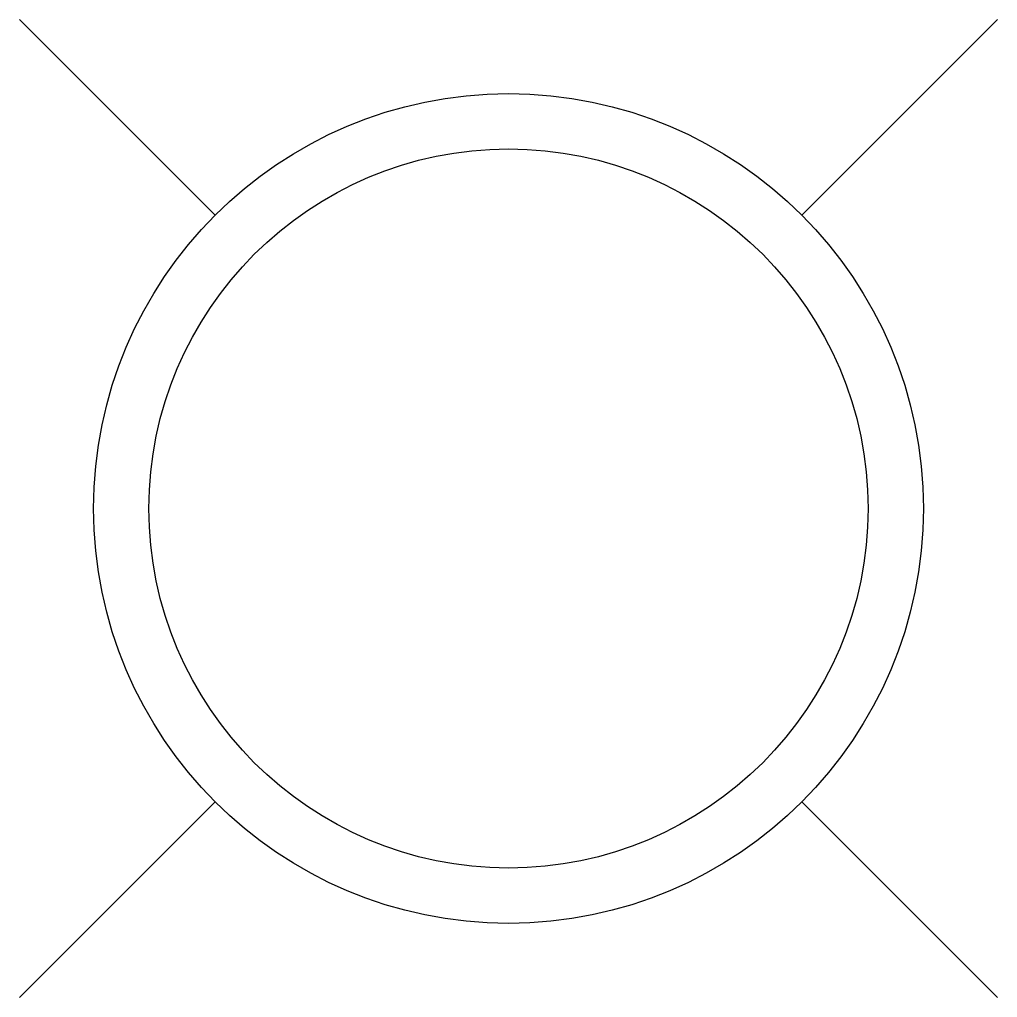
# Model space of a CAD drawing. Header units: feet. Extents: x -0.59 to 0.59, y -0.59 to 0.59.
import ezdxf

# ---------------------------------------------------------------- set-up
doc = ezdxf.new("R2010")
doc.units = ezdxf.units.FT
doc.header["$MEASUREMENT"] = 0

msp = doc.modelspace()

# ---------------------------------------------------------------- linework, layer by layer
for p, q in [((-0.3536, 0.3536, 1), (-0.5893, 0.5893, 1)), ((0.3536, 0.3536, 1), (0.5893, 0.5893, 1)), ((-0.3536, -0.3536, 1), (-0.5893, -0.5893, 1)), ((0.3536, -0.3536, 1), (0.5893, -0.5893, 1))]:
    msp.add_line(p, q)
for centre, radius in [((0, 0, 1), 0.5), ((0, 0, 1.0001), 0.4333)]:
    msp.add_circle(centre, radius)
at = {"layer": 'Defpoints'}
msp.add_point((0, 0), dxfattribs=at)

doc.saveas('drawing.dxf')
